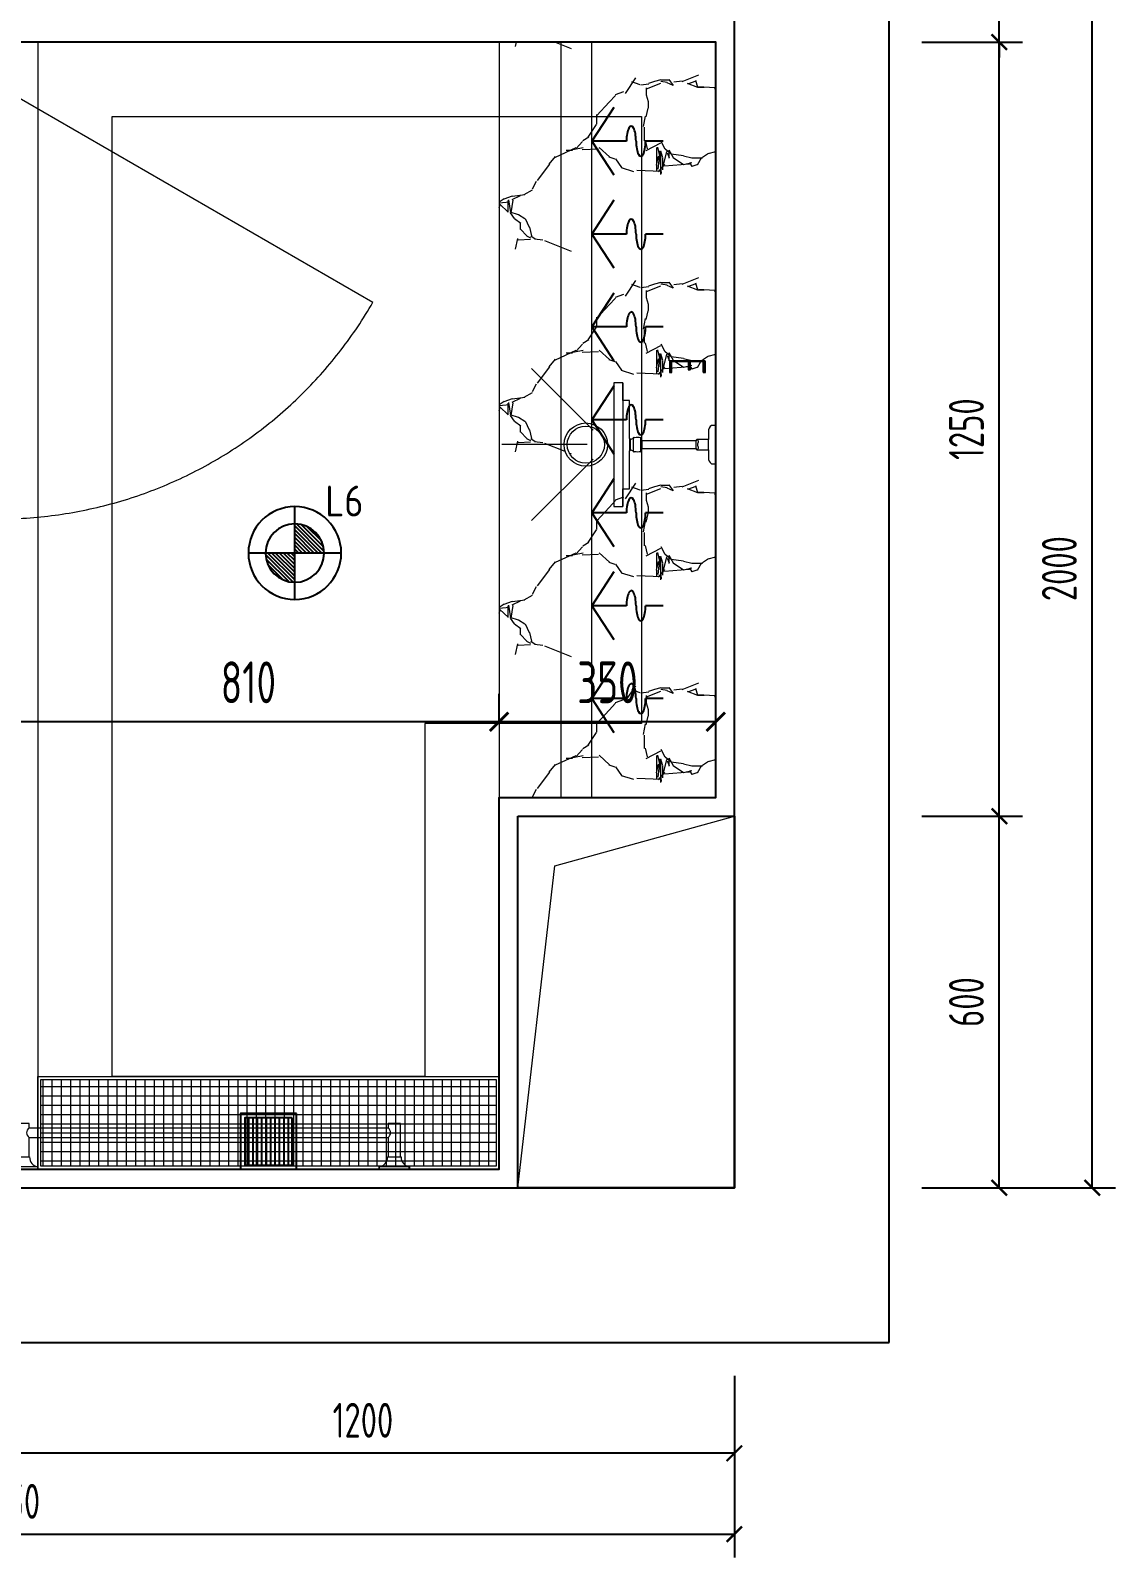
# Model space of a CAD drawing. Header units: millimetres. Extents: x 84706 to 149902, y -6776 to 26155.
# Drawn here: x 110812 to 112564, y 11638 to 14104 of the extents above; entities that cross this region are included whole.
import ezdxf
from ezdxf.enums import TextEntityAlignment as Align

# ---------------------------------------------------------------- set-up
doc = ezdxf.new("R2010")
doc.units = ezdxf.units.MM
doc.linetypes.add('HIDDEN', pattern=[9.525, 6.35, -3.175])
doc.layers.get('Defpoints').update_dxf_attribs({"color": 250})
for name, color, linetype, lineweight in [('FC-Hatch【平面填充】', 250, 'Continuous', 0), ('FC-Material【地坪分割线】', 138, 'Continuous', 0), ('FF-Finish【平面完成尺寸】', 44, 'Continuous', 0), ('FF-FIXT【洁具】', 31, 'Continuous', 0), ('Fine【细线】', 250, 'Continuous', 0), ('RC-dimensions', 44, 'Continuous', 0), ('RC-Modelling【天花造型】', 30, 'Continuous', 0)]:
    doc.layers.add(name, color=color, linetype=linetype, lineweight=lineweight)
for name, color, linetype in [('P-01-地漏', 136, 'Continuous'), ('P-01-墙体完成面', 3, 'Continuous'), ('P-04-天花Ceiling AC', 14, 'Continuous'), ('P-04-天花Ceiling Lighting', 1, 'Continuous'), ('P-07-地坪Floor', 20, 'Continuous'), ('WALL_NEW【新建墙体】', 4, 'Continuous'), ('WALL【墙体】', 7, 'Continuous')]:
    doc.layers.add(name, color=color, linetype=linetype)
doc.styles.add('MT-DIM', font='ARCHS.SHX', dxfattribs={"width": 0.8})
doc.styles.add('XZC', font='SIMPLEX.SHX', dxfattribs={"width": 0.7, "bigfont": 'hztxt.shx'})
doc.styles.add('尺寸标注', font='ARCHS.SHX', dxfattribs={"width": 0.8})
doc.linetypes.add('LED_LINE', pattern='A,12.7,-5.08,["LED",XZC,S=2.54,R=0,X=-2.54,Y=-1.27],-6.35', length=24.13)
doc.dimstyles.new('海龙1：25', dxfattribs={"dimscale": 25, "dimtxt": 2.25, "dimasz": 1, "dimexe": 1.5, "dimexo": 1, "dimgap": 1, "dimtad": 1, "dimdec": 0, "dimrnd": 5, "dimdsep": 46, "dimtxsty": '尺寸标注', "dimblk": 'ARCHTICK', "dimblk1": 'ARCHTICK', "dimblk2": 'ARCHTICK', "dimcen": 1, "dimclrd": 44, "dimclre": 44, "dimclrt": 2, "dimadec": 0, "dimazin": 0, "dimtfac": 1, "dimtdec": 0, "dimtix": 1, "dimtmove": 2, "dimatfit": 3, "dimldrblk": 'hl_arrow2', "dimfxl": 0, "dimarcsym": 0})

# ---------------------------------------------------------------- blocks, each defined once
blk = doc.blocks.new('_ArchTick')
at = {"color": 2, "linetype": 'ByBlock', "const_width": 0.15}
blk.add_lwpolyline([(-0.5, -0.5), (0.5, 0.5)], dxfattribs=at)
blk = doc.blocks.new('*D211')
at = {"layer": 'Defpoints', "color": 0, "transparency": 16777216}
for p in [(112076.7, 12834.9), (112376.7, 12834.9), (112076.7, 12234.9)]:
    blk.add_point(p, dxfattribs=at)
at = {"layer": 'RC-dimensions', "color": 44, "lineweight": -2, "transparency": 16777216}
for p, q in [((112251.7, 12834.9), (112414.2, 12834.9)), ((112376.7, 12234.9), (112376.7, 12834.9)), ((112251.7, 12234.9), (112414.2, 12234.9))]:
    blk.add_line(p, q, dxfattribs=at)
at = {"layer": 'RC-dimensions', "color": 44, "lineweight": -2, "transparency": 16777216, "xscale": 25, "yscale": 25, "zscale": 25}
for p, rotation in [((112376.7, 12834.9), 90), ((112376.7, 12234.9), 270)]:
    blk.add_blockref('_ArchTick', p, dxfattribs=dict(at, rotation=rotation))
at = {"layer": 'RC-dimensions', "color": 2, "transparency": 16777216, "insert": (112323.6, 12534.9), "char_height": 56.25, "attachment_point": 5, "rotation": 90, "style": '尺寸标注'}
blk.add_mtext('600', dxfattribs=at)
blk = doc.blocks.new('hl_arrow2')
at = {"color": 2}
blk.add_line((-0.221, 0), (-1, 0), dxfattribs=at)
blk.add_lwpolyline([(-0.221, 0), (-0.861, -0.689), (-0.654, -0.862), (0, 0), (-0.654, 0.862), (-0.861, 0.689)], close=True, dxfattribs=at)
for points in [[(-0.861, 0.689), (-0.654, 0.862), (-0.221, 0), (0, 0)], [(-0.861, -0.689), (-0.654, -0.862), (-0.221, 0), (0, 0)]]:
    blk.add_solid(points, dxfattribs=at)
blk = doc.blocks.new('*D212')
at = {"layer": 'Defpoints', "color": 0, "transparency": 16777216}
for p in [(112076.7, 14084.9), (112376.7, 14084.9), (112076.7, 12834.9)]:
    blk.add_point(p, dxfattribs=at)
at = {"layer": 'RC-dimensions', "color": 44, "lineweight": -2, "transparency": 16777216}
for p, q in [((112251.7, 14084.9), (112414.2, 14084.9)), ((112376.7, 12834.9), (112376.7, 14084.9)), ((112251.7, 12834.9), (112414.2, 12834.9))]:
    blk.add_line(p, q, dxfattribs=at)
at = {"layer": 'RC-dimensions', "color": 44, "lineweight": -2, "transparency": 16777216, "xscale": 25, "yscale": 25, "zscale": 25}
for p, rotation in [((112376.7, 14084.9), 90), ((112376.7, 12834.9), 270)]:
    blk.add_blockref('_ArchTick', p, dxfattribs=dict(at, rotation=rotation))
at = {"layer": 'RC-dimensions', "color": 2, "transparency": 16777216, "insert": (112323.6, 13459.9), "char_height": 56.25, "attachment_point": 5, "rotation": 90, "style": '尺寸标注'}
blk.add_mtext('1250', dxfattribs=at)
blk = doc.blocks.new('*D213')
at = {"layer": 'Defpoints', "color": 0, "transparency": 16777216}
for p in [(112226.8, 14234.5), (112526.8, 14234.5), (112226.8, 12234.9)]:
    blk.add_point(p, dxfattribs=at)
at = {"layer": 'RC-dimensions', "color": 44, "lineweight": -2, "transparency": 16777216}
for p, q in [((112401.8, 14234.5), (112564.3, 14234.5)), ((112526.8, 12234.9), (112526.8, 14234.5)), ((112401.8, 12234.9), (112564.3, 12234.9))]:
    blk.add_line(p, q, dxfattribs=at)
at = {"layer": 'RC-dimensions', "color": 44, "lineweight": -2, "transparency": 16777216, "xscale": 25, "yscale": 25, "zscale": 25}
for p, rotation in [((112526.8, 14234.5), 90), ((112526.8, 12234.9), 270)]:
    blk.add_blockref('_ArchTick', p, dxfattribs=dict(at, rotation=rotation))
at = {"layer": 'RC-dimensions', "color": 2, "transparency": 16777216, "insert": (112473.7, 13234.7), "char_height": 56.25, "attachment_point": 5, "rotation": 90, "style": '尺寸标注'}
blk.add_mtext('2000', dxfattribs=at)
blk = doc.blocks.new('花洒平面')
at = {"color": 8}
for p, q in [((0, 207.8), (0, 345.7)), ((-23.2, 198.2), (-122.7, 297.6)), ((23.2, 198.2), (122.7, 297.6)), ((100, 150), (-100, 150)), ((10, 139.4), (-10, 139.4)), ((9.5, 133.4), (-9.5, 133.4)), ((7.6, 138.4), (-7.5, 138.4)), ((11, 121.4), (-11, 121.4)), ((6, 119.4), (-6, 119.4)), ((-6.5, 32), (6.5, 32)), ((-8.5, 12), (8.5, 12))]:
    blk.add_line(p, q, dxfattribs=at)
blk.add_lwpolyline([(11, 131.4, 0.992115), (11, 133.4), (9.5, 133.4, 0.130917), (7.6, 138.4), (9.5, 138.4, 0.413995), (10, 139.4), (71.3, 139.4), (71.3, 150), (100, 150), (100, 165), (-100, 165), (-100, 150), (-71.3, 150), (-71.3, 139.4), (-10, 139.4, 0.413995), (-9.5, 138.4), (-7.5, 138.4, 0.130917), (-9.5, 133.4), (-11, 133.4, 0.992115), (-11, 131.4, 0.003958), (-11, 131.4, 0.080962), (-11, 121.4, 1), (-11, 119.4), (-6, 119.4), (-6, 32), (-6.5, 32, 0.414214), (-8.5, 30), (-8.5, 12), (-21, 12, 0.261972), (-31, 7), (-31, 0), (31, 0), (31, 7, 0.261972), (21, 12), (8.5, 12), (8.5, 30, 0.414214), (6.5, 32), (6, 32), (6, 119.4), (11, 119.4, 1), (11, 121.4, 0.080962), (11, 131.4)], format="xyb")
blk.add_lwpolyline([(8.5, 30, -0.375464), (2.6, 29, 0.238002), (-2.6, 29, -0.375464), (-8.5, 30)], format="xyb", dxfattribs=at)
for radius in [35, 30]:
    blk.add_circle((0, 210), radius, dxfattribs=at)
blk = doc.blocks.new('DOORBLK101')
blk.add_line((-0.5, 0), (0, 0.866))
at = {"color": 8, "linetype": 'HIDDEN', "ltscale": 10}
blk.add_arc((-0.5, 0), 1, 0, 60, dxfattribs=at)
blk = doc.blocks.new('*D215')
at = {"layer": 'Defpoints', "color": 0, "transparency": 16777216}
for p in [(112076.7, 14234.9), (112376.7, 14234.9), (112076.7, 14084.9)]:
    blk.add_point(p, dxfattribs=at)
at = {"layer": 'RC-dimensions', "color": 44, "lineweight": -2, "transparency": 16777216}
for p, q in [((112376.7, 14234.9), (112376.7, 14259.9)), ((112251.7, 14234.9), (112414.2, 14234.9)), ((112376.7, 14084.9), (112376.7, 14234.9)), ((112251.7, 14084.9), (112414.2, 14084.9)), ((112376.7, 14084.9), (112376.7, 14059.9))]:
    blk.add_line(p, q, dxfattribs=at)
at = {"layer": 'RC-dimensions', "color": 44, "lineweight": -2, "transparency": 16777216, "xscale": 25, "yscale": 25, "zscale": 25}
for p, rotation in [((112376.7, 14234.9), 270), ((112376.7, 14084.9), 90)]:
    blk.add_blockref('_ArchTick', p, dxfattribs=dict(at, rotation=rotation))
at = {"layer": 'RC-dimensions', "color": 2, "transparency": 16777216, "insert": (112323.6, 14159.9), "char_height": 56.25, "attachment_point": 5, "rotation": 90, "style": '尺寸标注'}
blk.add_mtext('150', dxfattribs=at)
blk = doc.blocks.new('海龙工具_毛巾架平面')
at = {"linetype": 'ByBlock', "lineweight": 0}
for p, q in [((-323.6, 0.4), (-323.6, 4.4)), ((-275.6, 0.4), (-275.6, 4.4)), ((276.4, 0.4), (276.4, 4.4)), ((324.4, 0.4), (324.4, 4.4))]:
    blk.add_line(p, q, dxfattribs=at)
for points in [[(-289.6, 66.9), (-289.6, 74.4), (-309.6, 74.4), (-309.6, 20.4)], [(310.4, 20.2), (310.4, 74.4), (290.4, 74.4), (290.4, 66.9)], [(290.4, 66.9), (-289.6, 66.9)], [(-289.6, 20.2), (-289.6, 51.9)], [(-289.6, 51.9), (290.4, 51.9)], [(290.4, 51.9), (290.4, 20.4)]]:
    blk.add_lwpolyline(points)
for points in [[(-324.6, 4.4, 0.406293), (-310.6, 20.4), (-288.6, 20.4, 0.411692), (-274.6, 4.4)], [(275.4, 4.4, 0.406293), (289.4, 20.4), (311.4, 20.4, 0.411692), (325.4, 4.4)]]:
    blk.add_lwpolyline(points, format="xyb", dxfattribs=at)
for points in [[(-274.6, 0.4), (-274.6, 4.4), (-324.6, 4.4), (-324.6, 0.4)], [(325.4, 0.4), (325.4, 4.4), (275.4, 4.4), (275.4, 0.4)]]:
    blk.add_lwpolyline(points, close=True, dxfattribs=at)
at = {"color": 250}
for centre, start, end in [((-284.3, 59.4), 125.0015, 234.9985), ((285.2, 59.4), 305.0015, 54.9985)]:
    blk.add_arc(centre, 9.16, start, end, dxfattribs=at)
blk = doc.blocks.new('卫_毛巾架')
blk.add_blockref('海龙工具_毛巾架平面', (0, -0.4))
blk = doc.blocks.new('*D226')
at = {"layer": 'Defpoints', "color": 0, "transparency": 16777216}
for p in [(109598.8, 11975.6), (111948.8, 11975.6), (111948.8, 11675.6)]:
    blk.add_point(p, dxfattribs=at)
at = {"layer": 'RC-dimensions', "color": 44, "lineweight": -2, "transparency": 16777216}
for p, q in [((109598.8, 11800.6), (109598.8, 11638.1)), ((111948.8, 11800.6), (111948.8, 11638.1)), ((109598.8, 11675.6), (111948.8, 11675.6))]:
    blk.add_line(p, q, dxfattribs=at)
at = {"layer": 'RC-dimensions', "color": 44, "lineweight": -2, "transparency": 16777216, "xscale": 25, "yscale": 25, "zscale": 25, "rotation": 180}
blk.add_blockref('_ArchTick', (109598.8, 11675.6), dxfattribs=at)
at = {"layer": 'RC-dimensions', "color": 44, "lineweight": -2, "transparency": 16777216, "xscale": 25, "yscale": 25, "zscale": 25}
blk.add_blockref('_ArchTick', (111948.8, 11675.6), dxfattribs=at)
at = {"layer": 'RC-dimensions', "color": 2, "transparency": 16777216, "insert": (110773.8, 11728.7), "char_height": 56.25, "attachment_point": 5, "style": '尺寸标注'}
blk.add_mtext('2350', dxfattribs=at)
blk = doc.blocks.new('*D231')
at = {"layer": 'Defpoints', "color": 0, "transparency": 16777216}
for p in [(110748.8, 12106.3), (111948.8, 12106.3), (110748.8, 11806.3)]:
    blk.add_point(p, dxfattribs=at)
at = {"layer": 'RC-dimensions', "color": 44, "lineweight": -2, "transparency": 16777216}
for p, q in [((110748.8, 11931.3), (110748.8, 11768.8)), ((111948.8, 11931.3), (111948.8, 11768.8)), ((111948.8, 11806.3), (110748.8, 11806.3))]:
    blk.add_line(p, q, dxfattribs=at)
at = {"layer": 'RC-dimensions', "color": 44, "lineweight": -2, "transparency": 16777216, "xscale": 25, "yscale": 25, "zscale": 25, "rotation": 180}
blk.add_blockref('_ArchTick', (110748.8, 11806.3), dxfattribs=at)
at = {"layer": 'RC-dimensions', "color": 44, "lineweight": -2, "transparency": 16777216, "xscale": 25, "yscale": 25, "zscale": 25}
blk.add_blockref('_ArchTick', (111948.8, 11806.3), dxfattribs=at)
at = {"layer": 'RC-dimensions', "color": 2, "transparency": 16777216, "insert": (111348.8, 11859.5), "char_height": 56.25, "attachment_point": 5, "style": '尺寸标注'}
blk.add_mtext('1200', dxfattribs=at)
blk = doc.blocks.new('*D740')
at = {"layer": 'Defpoints', "color": 0, "transparency": 16777216}
for p in [(111568.8, 12987.4), (111568.8, 12958), (111918.8, 12958)]:
    blk.add_point(p, dxfattribs=at)
at = {"layer": 'FF-Finish【平面完成尺寸】', "color": 44, "lineweight": -2, "transparency": 16777216}
for p, q in [((111568.8, 12987.4), (111568.8, 13032.4)), ((111918.8, 12987.4), (111918.8, 13032.4)), ((111918.8, 12987.4), (111568.8, 12987.4))]:
    blk.add_line(p, q, dxfattribs=at)
at = {"layer": 'FF-Finish【平面完成尺寸】', "color": 44, "lineweight": -2, "transparency": 16777216, "xscale": 30, "yscale": 30, "zscale": 30, "rotation": 180}
blk.add_blockref('_ArchTick', (111568.8, 12987.4), dxfattribs=at)
at = {"layer": 'FF-Finish【平面完成尺寸】', "color": 44, "lineweight": -2, "transparency": 16777216, "xscale": 30, "yscale": 30, "zscale": 30}
blk.add_blockref('_ArchTick', (111918.8, 12987.4), dxfattribs=at)
at = {"layer": 'FF-Finish【平面完成尺寸】', "color": 2, "transparency": 16777216, "insert": (111743.8, 13051.1), "char_height": 67.5, "attachment_point": 5, "style": '尺寸标注'}
blk.add_mtext('350', dxfattribs=at)
blk = doc.blocks.new('*D741')
at = {"layer": 'Defpoints', "color": 0, "transparency": 16777216}
for p in [(110758.8, 12987.4), (111568.8, 12958), (110758.8, 12862.7)]:
    blk.add_point(p, dxfattribs=at)
at = {"layer": 'FF-Finish【平面完成尺寸】', "color": 44, "lineweight": -2, "transparency": 16777216}
for p, q in [((110758.8, 12892.7), (110758.8, 13032.4)), ((111568.8, 12987.4), (111568.8, 13032.4)), ((111568.8, 12987.4), (110758.8, 12987.4))]:
    blk.add_line(p, q, dxfattribs=at)
at = {"layer": 'FF-Finish【平面完成尺寸】', "color": 44, "lineweight": -2, "transparency": 16777216, "xscale": 30, "yscale": 30, "zscale": 30, "rotation": 180}
blk.add_blockref('_ArchTick', (110758.8, 12987.4), dxfattribs=at)
at = {"layer": 'FF-Finish【平面完成尺寸】', "color": 44, "lineweight": -2, "transparency": 16777216, "xscale": 30, "yscale": 30, "zscale": 30}
blk.add_blockref('_ArchTick', (111568.8, 12987.4), dxfattribs=at)
at = {"layer": 'FF-Finish【平面完成尺寸】', "color": 2, "transparency": 16777216, "insert": (111163.8, 13051.1), "char_height": 67.5, "attachment_point": 5, "style": '尺寸标注'}
blk.add_mtext('810', dxfattribs=at)
blk = doc.blocks.new('MT防雾筒灯')
at = {"layer": 'P-04-天花Ceiling Lighting'}
h = blk.add_hatch(dxfattribs=at)
h.set_pattern_fill('ANSI31', color=8, scale=1.388889, style=0)
h.set_pattern_definition([(45, (66523.9066, -101242.3147), (-3.11814449, 3.11814449), [])])
h.paths.add_polyline_path([(0, 47.2, 0.414214), (-47.2, 0), (0, 0)])
h.paths.add_polyline_path([(0, -47.2, 0.414214), (47.2, 0), (0, 0)])
at = {"layer": 'P-04-天花Ceiling Lighting', "color": 8}
for p, q in [((0, 75), (0, -75)), ((75, 0), (-75, 0))]:
    blk.add_line(p, q, dxfattribs=at)
at = {"layer": 'P-04-天花Ceiling Lighting', "color": 1}
for radius in [75, 47.2]:
    blk.add_circle((0, 0), radius, dxfattribs=at)
at = {"layer": 'P-04-天花Ceiling Lighting', "color": 50, "style": 'MT-DIM'}
blk.add_attdef('L1', (80, -84), '', height=50, dxfattribs=at)
blk = doc.blocks.new('*U1005')
at = {"layer": 'P-04-天花Ceiling AC', "color": 3}
for p, q in [((-354.6, 79.7), (-300, 115.1)), ((-300, 115.1), (-245.4, 79.7)), ((-204.6, 79.7), (-150, 115.1)), ((-150, 115.1), (-95.4, 79.7)), ((-54.6, 79.7), (0, 115.1)), ((0, 115.1), (54.6, 79.7)), ((95.4, 79.7), (150, 115.1)), ((150, 115.1), (204.6, 79.7)), ((245.4, 79.7), (300, 115.1)), ((300, 115.1), (354.6, 79.7)), ((395.4, 79.7), (450, 115.1)), ((450, 115.1), (504.6, 79.7)), ((545.4, 79.7), (600, 115.1)), ((600, 115.1), (654.6, 79.7))]:
    blk.add_line(p, q, dxfattribs=at)
at = {"layer": 'P-04-天花Ceiling AC', "color": 3, "ltscale": 2}
for p, q in [((-300, 59.3), (-300, 115.1)), ((-150, 59.3), (-150, 115.1)), ((0, 59.3), (0, 115.1)), ((150, 59.3), (150, 115.1)), ((300, 59.3), (300, 115.1)), ((450, 59.3), (450, 115.1)), ((600, 59.3), (600, 115.1)), ((-300, 0), (-300, 28.7)), ((-150, 0), (-150, 28.7)), ((0, 0), (0, 28.7)), ((150, 0), (150, 28.7)), ((300, 0), (300, 28.7)), ((450, 0), (450, 28.7)), ((600, 0), (600, 28.7))]:
    blk.add_line(p, q, dxfattribs=at)
at = {"layer": 'P-04-天花Ceiling AC', "color": 3, "ltscale": 2, "extrusion": (0, 0, -1)}
for centre, major_axis in [((-300, 51.7), (24.3, 0)), ((-150, 51.7), (24.3, 0)), ((0, 51.7), (24.3, 0)), ((150, 51.7), (24.3, 0)), ((300, 51.7), (24.3, 0)), ((450, 51.7), (24.3, 0)), ((600, 51.7), (24.3, 0)), ((-300, 36.3), (-24.3, 0)), ((-150, 36.3), (-24.3, 0)), ((0, 36.3), (-24.3, 0)), ((150, 36.3), (-24.3, 0)), ((300, 36.3), (-24.3, 0)), ((450, 36.3), (-24.3, 0)), ((600, 36.3), (-24.3, 0))]:
    blk.add_ellipse(centre, major_axis=major_axis, ratio=0.315764, start_param=1.570796, end_param=4.712389, dxfattribs=at)
at = {"layer": 'P-04-天花Ceiling AC', "color": 50, "style": 'MT-DIM', "width": 0.8}
blk.add_attdef('R/S/E', text='', height=51.2, dxfattribs=at).set_placement((0, -71.4), align=Align.CENTER)
blk = doc.blocks.new('A$C091E50A3')
at = {"layer": 'P-01-地漏'}
h = blk.add_hatch(dxfattribs=at)
h.set_pattern_fill('ANSI31', color=251, scale=2, angle=45, style=0)
h.set_pattern_definition([(90, (6, 6), (-6.35, 1e-15), [])])
h.paths.add_polyline_path([(74, 74), (6, 74), (6, 6), (74, 6)])
blk.add_lwpolyline([(0, 0), (80, 0), (80, 80), (0, 80)], close=True, dxfattribs=at)
at = {"layer": 'P-01-地漏', "color": 251}
blk.add_lwpolyline([(6, 6), (74, 6), (74, 74), (6, 74)], close=True, dxfattribs=at)

msp = doc.modelspace()

# ---------------------------------------------------------------- hatches: boundary and pattern name
at = {"layer": 'FC-Hatch【平面填充】'}
h = msp.add_hatch(dxfattribs=at)
h.set_pattern_fill('AA大理石深SC800', color=256, scale=700, style=0, pattern_type=2)
h.set_pattern_definition([(177.769103, (2681526.194, -1689041.14), (-700.00002183, -2.69e-05), [40.03034, -8366.3405]), (28.1136392, (2681506.194, -1689003.743), (700.0000028, 327.23196765), [26.45461, -5529.00824]), (76.6298055, (2681506.194, -1688950.76), (-1.05e-05, 327.2319275), [14.41496, -3012.71901]), (106.992819, (2681509.53, -1688927.39), (6.7e-06, 327.2319222), [11.40566, -2383.78875]), (21.8355897, (2681506.194, -1688904.015), (699.99999517, 327.2319006), [25.13679, -5253.58526]), (17.3096175, (2681509.53, -1688897.78), (700.0000145, 327.231969), [10.47438, -2189.14444]), (162.690382, (2681486.19, -1689039.58), (-700.0000325, 327.231908), [20.94876, -2178.67006]), (125.490837, (2681466.2, -1689033.35), (-4.3e-05, 327.231901), [17.22434, -1188.48149]), (162.690382, (2681456.19, -1689019.33), (-700.0000325, 327.231908), [10.47438, -2189.14444]), (136.925518, (2681446.2, -1689016.2), (-2e-05, 327.23191), [22.8165, -935.47517]), (3.3442344, (2681402.86, -1689002.185), (700.000013, 4.667e-05), [26.71214, -5582.84048]), (10.5914065, (2681386.194, -1689005.3), (1400.000031, 327.2319727), [16.95554, -3543.70772]), (0, (2681376.2, -1689005.3), (700, 327.23194), [10, -689.99994]), (103.370194, (2681506.194, -1689003.74), (-5.48e-05, 327.2319113), [14.41489, -3012.71901]), (90, (2681502.86, -1688989.7), (700, -4e-14), [10.90773, -316.32419]), (90, (2681502.86, -1688978.8), (700, -4e-14), [10.90773, -316.32419]), (78.995121, (2681502.86, -1688967.903), (-2.72e-05, 327.2319559), [17.46185, -3649.52189]), (90, (2681506.2, -1688916.5), (700, -4e-14), [12.46598, -314.76592]), (6.6658365, (2681496.19, -1688899.34), (699.9999705, 1.27e-05), [13.42411, -2805.63262]), (160.679045, (2681496.194, -1688899.34), (-699.9999937, 327.231933), [14.12908, -2952.97835]), (47.485996, (2681212.86, -1689105.03), (700.0000005, 654.4639248), [14.79793, -3092.76646]), (6.1571803, (2681222.86, -1689094.122), (2800.00001973, 327.23192843), [43.58473, -9109.2134]), (31.9352432, (2681266.19, -1689089.45), (699.9999716, 327.2319319), [11.78345, -2462.74511]), (19.3209546, (2681276.194, -1689083.21), (699.999996, 327.2319281), [14.12908, -2952.97835]), (8.8568723, (2681289.53, -1689078.54), (699.9999635, 5.46e-05), [20.24134, -2105.10111]), (30.29957, (2681309.53, -1689075.42), (700.0000166, 327.2319738), [15.44284, -3227.55244]), (61.8626245, (2681322.86, -1689067.63), (-3.7e-05, 327.231936), [14.13664, -1470.21231]), (52.9473395, (2681329.527, -1689055.165), (700.00000455, 981.6958246), [33.192334, -6937.19747]), (51.263996, (2681349.53, -1689028.675), (699.999997, 981.6958529), [15.98128, -3340.08304]), (25.054876, (2681359.53, -1689016.2), (700, -3e-06), [36.79571, -735.91427]), (47.485996, (2681392.86, -1689000.63), (700.0000005, 654.4639248), [14.79793, -3092.76646]), (31.9352432, (2681402.86, -1688989.72), (699.9999716, 327.2319319), [11.78345, -2462.74511]), (56.6470201, (2681412.86, -1688983.486), (700.0000012, 981.6958188), [24.25143, -5068.55181]), (90, (2681426.2, -1688963.2), (700, -4e-14), [15.582476, -311.64945]), (47.485996, (2681426.194, -1688947.646), (700.0000005, 654.4639248), [29.59586, -3077.96853]), (47.485996, (2681446.194, -1688925.83), (700.0000005, 654.4639248), [14.79793, -3092.76646]), (19.3209546, (2681456.19, -1688914.92), (699.999996, 327.2319281), [14.12908, -2952.97835]), (56.2378233, (2681469.527, -1688910.25), (699.99996254, 981.69585345), [29.98968, -6267.84088]), (25.054876, (2681289.53, -1689084.77), (700, -3e-06), [14.71827, -757.99171]), (80.6556929, (2681286.194, -1689105.03), (2.62e-05, 327.2319152), [20.52967, -4290.69354]), (160.679045, (2681299.53, -1689109.704), (-699.9999937, 327.231933), [14.12908, -2952.97835]), (148.064756, (2681309.53, -1689115.94), (-699.999967, 327.2319416), [11.78345, -2462.74511]), (115.424913, (2681316.194, -1689129.96), (-700.000029, 1636.1597197), [15.52817, -3245.38277]), (103.370194, (2681319.53, -1689143.985), (-5.48e-05, 327.2319113), [14.41489, -3012.71901]), (144.961427, (2681326.2, -1689148.66), (-700.0000265, 654.4638884), [8.14233, -1701.74844]), (173.334163, (2681339.53, -1689150.22), (-699.9999705, 1.88e-05), [13.42411, -2805.63262]), (158.418473, (2681382.86, -1689167.36), (-4199.99999472, 1636.15974199), [46.60026, -9739.4493]), (78.995121, (2681296.194, -1689165.8), (-2.72e-05, 327.2319559), [17.46185, -3649.52189]), (4.4550498, (2681299.527, -1689148.66), (700.0000104, 4.37e-05), [20.0606, -4192.66778]), (154.945124, (2681319.53, -1689147.1), (-700, -9e-07), [7.35917, -765.35081]), (132.514004, (2681312.86, -1689143.985), (-699.9999993, 654.463926), [14.79793, -3092.76646]), (90, (2681302.86, -1689133.1), (700, -4e-14), [9.34949, -317.88246]), (142.076999, (2681302.86, -1689123.73), (-700.0000235, 654.463844), [12.67686, -2649.46857]), (125.490837, (2681292.86, -1689115.94), (-4.3e-05, 327.231901), [11.48294, -1194.22296]), (99.344307, (2681286.194, -1689106.59), (-2.57e-05, 327.2319152), [20.5296, -4290.69354]), (90, (2681282.86, -1689105), (700, -4e-14), [18.69897, -308.53291]), (136.925518, (2681282.86, -1689105.03), (-2e-05, 327.23191), [18.2532, -940.03847]), (70.3775316, (2681266.19, -1689101.91), (1.97e-05, 327.231914), [9.92593, -2074.51804]), (175.54495, (2681266.194, -1689101.91), (-700.0000158, -2.36e-05), [40.1212, -4172.60718]), (148.064756, (2681862.86, -1689178.27), (-699.999967, 327.2319416), [23.56697, -2450.96166]), (35.0385725, (2681822.86, -1689173.59), (700.000032, 654.463882), [8.14233, -1701.74844]), (6.6658365, (2681839.53, -1689173.59), (699.9999705, 1.27e-05), [13.42411, -2805.63262]), (162.690382, (2681829.53, -1689181.38), (-700.0000325, 327.231908), [10.47438, -2189.14444]), (64.5750864, (2681816.194, -1689209.43), (699.9999829, 1636.1597424), [31.05627, -3229.8546]), (0, (2681822.86, -1689173.6), (700, 327.23194), [16.666664, -683.33328]), (118.137375, (2681866.2, -1689184.5), (-2.2e-05, 327.231903), [7.06832, -1477.28063]), (157.435521, (2681896.194, -1689196.966), (-699.9999875, 327.23189523), [32.48693, -6789.76837]), (136.925518, (2681902.86, -1689203.2), (-2e-05, 327.23191), [9.1266, -949.16507]), (154.945124, (2681912.86, -1689207.87), (-700, -9e-07), [11.03872, -761.67126]), (49.4476465, (2681846.19, -1689179.83), (700.0000126, 981.6957893), [10.25416, -2143.11958]), (51.263996, (2681622.86, -1688911.807), (699.999997, 981.6958529), [15.98128, -3340.08304]), (136.925518, (2681622.86, -1688911.8), (-2e-05, 327.23191), [9.1266, -949.16507]), (176.655765, (2681616.194, -1688905.574), (-700.00001707, -1.59e-05), [26.71214, -5582.84048]), (106.992819, (2681589.53, -1688904.02), (6.7e-06, 327.2319222), [11.40566, -2383.78875]), (19.3209546, (2681572.86, -1688897.78), (699.999996, 327.2319281), [14.12908, -2952.97835]), (159.49524, (2681589.53, -1688904.015), (-700.0000066, 327.2319549), [17.79407, -3718.95475]), (180, (2681599.53, -1688904), (-700, 327.23194), [10, -689.99994]), (22.2465213, (2681562.86, -1688893.108), (700.0000198, 327.23192524), [28.8113, -6021.55701]), (6.6658365, (2681549.53, -1688894.666), (699.9999705, 1.27e-05), [13.42411, -2805.63262]), (52.1215557, (2681719.527, -1689156.45), (700.0000225, 981.6958277), [21.71596, -4538.63158]), (78.995121, (2681732.86, -1689139.31), (-2.72e-05, 327.2319559), [17.46185, -3649.52189]), (162.690382, (2681736.19, -1689122.17), (-700.0000325, 327.231908), [10.47438, -2189.14444]), (164.332014, (2681726.194, -1689119.053), (-1399.9999669, 327.2319563), [17.30988, -3617.75911]), (104.970339, (2681709.53, -1689114.38), (-3.98e-05, 327.2319457), [12.90394, -2696.92402]), (109.622468, (2681706.19, -1689101.91), (-1.74e-05, 327.231914), [9.92593, -2074.51804]), (90, (2681702.86, -1689092.56), (700, -4e-14), [12.46598, -314.76592]), (25.054876, (2681702.86, -1689095.68), (700, -3e-06), [14.71827, -757.99171]), (166.844039, (2681722.86, -1689100.35), (-699.999993, 327.2319035), [20.53905, -1417.1955]), (0, (2681712.86, -1689100.35), (700, 327.23194), [10, -689.99994]), (15.667986, (2681696.194, -1689105.03), (1399.9999669, 327.2319563), [17.30988, -3617.75911]), (180, (2681712.86, -1689105.03), (-700, 327.23194), [16.666664, -683.33328]), (180, (2681726.2, -1689105.03), (-700, 327.23194), [13.333334, -686.66661]), (61.8626245, (2681722.86, -1689111.26), (-3.7e-05, 327.231936), [7.06832, -1477.28063]), (162.690382, (2681732.86, -1689114.38), (-700.0000325, 327.231908), [10.47438, -2189.14444]), (173.334163, (2681746.19, -1689115.94), (-699.9999705, 1.88e-05), [13.42411, -2805.63262]), (171.143127, (2681756.19, -1689117.5), (-699.9999743, -6e-06), [10.12067, -2115.22178]), (13.15596, (2681566.2, -1689028.68), (699.999983, 327.2319595), [13.6927, -1424.04185]), (146.796701, (2681566.194, -1689028.675), (-1400.0000003, 981.6958516), [19.91878, -4163.01753]), (118.137375, (2681549.53, -1689017.77), (-2.2e-05, 327.231903), [14.13664, -1470.21231]), (90, (2681542.86, -1689017.8), (700, -4e-14), [12.46598, -314.76592]), (113.162745, (2681542.86, -1689017.77), (-3.44e-05, 327.2319177), [8.47434, -1771.13755]), (75.873987, (2681532.86, -1689036.466), (699.99999423, 2945.08749146), [27.31624, -5709.08807]), (90, (2681532.86, -1689036.5), (700, -4e-14), [18.69897, -308.53291]), (106.992819, (2681532.86, -1689017.77), (6.7e-06, 327.2319222), [11.40566, -2383.78875]), (90, (2681529.5, -1689044.26), (700, -4e-14), [37.397934, -289.83395]), (95.3136086, (2681529.527, -1689044.258), (-1.335e-05, 327.2319124), [35.99435, -7522.8223]), (83.5762835, (2681522.86, -1689038.025), (3.255e-05, 327.23196893), [29.79375, -6226.89452]), (90, (2681522.86, -1689038), (700, -4e-14), [9.34949, -317.88246]), (76.6298055, (2681522.86, -1689028.675), (-1.05e-05, 327.2319275), [14.41496, -3012.71901]), (103.370194, (2681526.194, -1689014.65), (-5.48e-05, 327.2319113), [14.41489, -3012.71901]), (90, (2681522.86, -1689027.1), (700, -4e-14), [26.490205, -300.7417]), (133.553349, (2681826.194, -1689162.684), (-700.0000129, 654.4639115), [19.35087, -4044.33463]), (169.408593, (2681842.86, -1689165.8), (-1400.000041, 327.2319161), [16.95554, -3543.70772]), (6.6658365, (2681816.19, -1689170.476), (699.9999705, 1.27e-05), [13.42411, -2805.63262]), (66.837255, (2681816.2, -1689170.48), (-2.94e-05, 327.231945), [8.47434, -1771.13755]), (148.064756, (2681819.53, -1689150.22), (-699.999967, 327.2319416), [35.35042, -2439.17821]), (164.332014, (2681789.53, -1689131.52), (-1399.9999669, 327.2319563), [17.30988, -3617.75911]), (122.690182, (2681772.86, -1689126.845), (-699.9999866, 981.6958593), [18.51521, -3869.68155]), (160.679045, (2681762.86, -1689111.26), (-699.9999937, 327.231933), [14.12908, -2952.97835]), (169.408593, (2681749.53, -1689106.59), (-1400.000041, 327.2319161), [16.95554, -3543.70772]), (133.553349, (2681732.86, -1689103.47), (-700.0000129, 654.4639115), [19.35087, -4044.33463]), (130.552353, (2681719.53, -1689089.45), (-700.000004, 981.6957954), [20.50832, -2132.86542]), (102.074477, (2681706.194, -1689073.864), (-2.5e-05, 327.2319044), [15.93501, -3330.41737]), (169.408593, (2681702.86, -1689058.28), (-1400.000041, 327.2319161), [33.91108, -3526.75218]), (139.920946, (2681669.527, -1689052.05), (-700.0000024, 654.46388085), [21.78204, -4552.44356]), (154.945124, (2681652.86, -1689038.02), (-700, -9e-07), [11.03872, -761.67126]), (90, (2681642.86, -1689033.35), (700, -4e-14), [29.606696, -297.62523]), (0, (2681629.53, -1689003.74), (700, 327.23194), [13.333334, -686.66661]), (14.9560981, (2681606.194, -1689009.976), (1399.9999853, 327.2319453), [24.15147, -5047.66192]), (31.9352432, (2681596.19, -1689016.21), (699.9999716, 327.2319319), [11.78345, -2462.74511]), (61.8626245, (2681589.53, -1689028.68), (-3.7e-05, 327.231936), [14.13664, -1470.21231]), (17.3096175, (2681579.53, -1689031.79), (700.0000145, 327.231969), [10.47438, -2189.14444]), (118.137375, (2681579.53, -1689031.79), (-2.2e-05, 327.231903), [7.06832, -1477.28063]), (4.4550498, (2681536.194, -1689028.675), (700.0000104, 4.37e-05), [40.1212, -4172.60718]), (51.263996, (2681526.194, -1689041.14), (699.999997, 981.6958529), [15.98128, -3340.08304]), (0, (2681579.53, -1689017.77), (700, 327.23194), [16.666664, -683.33328]), (166.844039, (2681579.53, -1689017.77), (-699.999993, 327.2319035), [13.6927, -1424.04185]), (171.143127, (2681566.19, -1689014.65), (-699.9999743, -6e-06), [20.24134, -2105.10111]), (142.076999, (2681546.19, -1689011.534), (-700.0000235, 654.463844), [12.67686, -2649.46857]), (118.137375, (2681536.2, -1689003.74), (-2.2e-05, 327.231903), [14.13664, -1470.21231]), (90, (2681509.5, -1688936.74), (700, -4e-14), [9.34949, -317.88246]), (171.143127, (2681539.53, -1688896.22), (-699.9999743, -6e-06), [10.12067, -2115.22178]), (154.945124, (2681549.53, -1688900.9), (-700, -9e-07), [11.03872, -761.67126]), (125.490837, (2681549.53, -1688900.9), (-4.3e-05, 327.231901), [11.48294, -1194.22296]), (0, (2681529.53, -1688891.55), (700, 327.23194), [13.333334, -686.66661]), (17.3096175, (2681519.53, -1688894.67), (700.0000145, 327.231969), [10.47438, -2189.14444])])
h.paths.add_polyline_path([(111918.8, 14084.9), (111568.8, 14084.9), (111568.8, 12864.9), (111918.8, 12864.9)])
edge = h.paths.add_edge_path(flags=16)
edge.add_line((111797.4, 13423.9), (111797, 13434))
edge.add_arc((111786.6, 13434), 10.4, 0, 96.4991)
edge.add_line((111785.4, 13444.4), (111785.4, 13424.3))
edge.add_arc((111792.4, 13454.6), 31.1, 256.9843, 279.2574)
edge = h.paths.add_edge_path(flags=16)
edge.add_arc((111708.9, 13434.9), 30, 0, 360)
edge = h.paths.add_edge_path(flags=16)
edge.add_arc((111708.9, 13434.9), 35, 0, 360)
at = {"layer": 'FC-Material【地坪分割线】'}
h = msp.add_hatch(dxfattribs=at)
h.set_pattern_fill('_USER', color=250, scale=15, double=1, pattern_type=0)
h.set_pattern_definition([(0, (-122.946, -8781.545), (0, 15), []), (90, (-122.946, -8781.545), (-15, 9e-16), [])])
h.paths.add_polyline_path([(110828.8, 12409.9), (111563.8, 12409.9), (111563.8, 12269.9), (110828.8, 12269.9)])

# ---------------------------------------------------------------- linework, layer by layer
msp.add_line((110823.8, 14084.9), (110823.8, 12264.9), dxfattribs=at)
for points in [[(110943.8, 13964.9), (111798.8, 13964.9), (111798.8, 12984.9), (111448.8, 12984.9), (111448.8, 12414.9), (110943.8, 12414.9)], [(110823.8, 12414.9), (111568.8, 12414.9), (111568.8, 12264.9), (110823.8, 12264.9)], [(110828.8, 12409.9), (111563.8, 12409.9), (111563.8, 12269.9), (110828.8, 12269.9)]]:
    msp.add_lwpolyline(points, close=True, dxfattribs=at)
at = {"layer": 'FF-FIXT【洁具】'}
msp.add_lwpolyline([(111568.8, 12864.9), (111918.8, 12864.9), (111918.8, 14084.9), (111568.8, 14084.9)], close=True, dxfattribs=at)
at = {"layer": 'Fine【细线】', "color": 250}
msp.add_lwpolyline([(111598.8, 12234.9), (111658.8, 12754.9), (111948.8, 12834.9)], dxfattribs=at)
at = {"layer": 'P-01-墙体完成面'}
msp.add_lwpolyline([(109808.8, 14084.9), (109808.8, 14084.9), (109748.8, 14084.9), (109748.8, 12264.9), (111568.8, 12264.9), (111568.8, 12864.9), (111918.8, 12864.9), (111918.8, 14084.9), (110611, 14084.9), (110611, 14084.9)], dxfattribs=at)
at = {"layer": 'RC-Modelling【天花造型】', "color": 1, "linetype": 'LED_LINE', "ltscale": 0.5}
msp.add_line((111668.8, 12864.9), (111668.8, 14084.9), dxfattribs=at)
at = {"layer": 'RC-Modelling【天花造型】'}
msp.add_line((111718.8, 12864.9), (111718.8, 14084.9), dxfattribs=at)
at = {"layer": 'WALL_NEW【新建墙体】'}
msp.add_line((111948.8, 14084.9), (111948.8, 14434.9), dxfattribs=at)
at = {"layer": 'WALL【墙体】'}
for p, q in [((111948.8, 12234.9), (111948.8, 14384.9)), ((112198.8, 11984.9), (112198.8, 14384.9)), ((105198.8, 12234.9), (111948.8, 12234.9)), ((104948.8, 11984.9), (112198.8, 11984.9))]:
    msp.add_line(p, q, dxfattribs=at)
msp.add_lwpolyline([(111598.8, 12834.9), (111948.8, 12834.9), (111948.8, 12234.9), (111598.8, 12234.9)], close=True, dxfattribs=at)

# ---------------------------------------------------------------- block references
at = {"layer": 'FF-FIXT【洁具】', "xscale": 700, "yscale": 700, "zscale": 700, "rotation": 269.9999999999996}
msp.add_blockref('DOORBLK101', (110758.8, 13664.9), dxfattribs=at)
at = {"layer": 'FF-FIXT【洁具】', "rotation": 90}
msp.add_blockref('花洒平面', (111918.8, 13434.9), dxfattribs=at)
at = {"layer": 'FF-FIXT【洁具】'}
msp.add_blockref('卫_毛巾架', (111099.1, 12264.9), dxfattribs=at)
at = {"layer": 'P-04-天花Ceiling AC', "color": 250}
ref = msp.add_blockref('*U1005', (111833.9, 13624.9), dxfattribs=dict(at, xscale=-1, rotation=90))
ref.add_attrib('R/S/E', 'E', dxfattribs={"color": 50, "height": 60, "rotation": 270, "style": 'MT-DIM', "width": 0.8}).set_placement((111842.8, 13561.5), align=Align.CENTER)
at = {"layer": 'P-04-天花Ceiling Lighting', "color": 250}
ref = msp.add_blockref('MT防雾筒灯', (111238.8, 13259.9), dxfattribs=dict(at, xscale=-1, rotation=180))
ref.add_attrib('L1', 'L6', dxfattribs={"color": 50, "height": 50, "style": 'MT-DIM'}).set_placement((111318.8, 13343.9), align=Align.MIDDLE)
at = {"layer": 'P-07-地坪Floor', "xscale": 1.125, "yscale": 1.125, "zscale": 1.125, "rotation": 180}
msp.add_blockref('A$C091E50A3', (111241.3, 12354.9), dxfattribs=at)

# ---------------------------------------------------------------- dimensions: what is measured, and where the dimension line sits
at = {"layer": 'FF-Finish【平面完成尺寸】'}
for base, p1, p2, picture, middle in [((110758.8, 12987.4), (111568.8, 12958), (110758.8, 12862.7), '*D741', (111163.8, 13051.1)), ((111568.8, 12987.4), (111918.8, 12958), (111568.8, 12958), '*D740', (111743.8, 13051.1))]:
    dim = msp.add_linear_dim(base=base, p1=p1, p2=p2, dimstyle='海龙1：25', override={"dimscale": 30}, dxfattribs=at)
    dim.commit()
    dim.dimension.update_dxf_attribs({"geometry": picture, "text_midpoint": middle})
at = {"layer": 'RC-dimensions'}
for base, p1, p2, picture, middle in [((112376.7, 14234.9), (112076.7, 14084.9), (112076.7, 14234.9), '*D215', (112323.6, 14159.9)), ((112526.8, 14234.5), (112226.8, 12234.9), (112226.8, 14234.5), '*D213', (112473.7, 13234.7)), ((112376.7, 14084.9), (112076.7, 12834.9), (112076.7, 14084.9), '*D212', (112323.6, 13459.9)), ((112376.7, 12834.9), (112076.7, 12234.9), (112076.7, 12834.9), '*D211', (112323.6, 12534.9))]:
    dim = msp.add_linear_dim(base=base, p1=p1, p2=p2, angle=270, dimstyle='海龙1：25', dxfattribs=at)
    dim.commit()
    dim.dimension.update_dxf_attribs({"geometry": picture, "text_midpoint": middle})
for base, p1, p2, picture, middle in [((110748.8, 11806.3), (111948.8, 12106.3), (110748.8, 12106.3), '*D231', (111348.8, 11859.5)), ((111948.8, 11675.6), (109598.8, 11975.6), (111948.8, 11975.6), '*D226', (110773.8, 11728.7))]:
    dim = msp.add_linear_dim(base=base, p1=p1, p2=p2, dimstyle='海龙1：25', dxfattribs=at)
    dim.commit()
    dim.dimension.update_dxf_attribs({"geometry": picture, "text_midpoint": middle})

doc.saveas('drawing.dxf')
